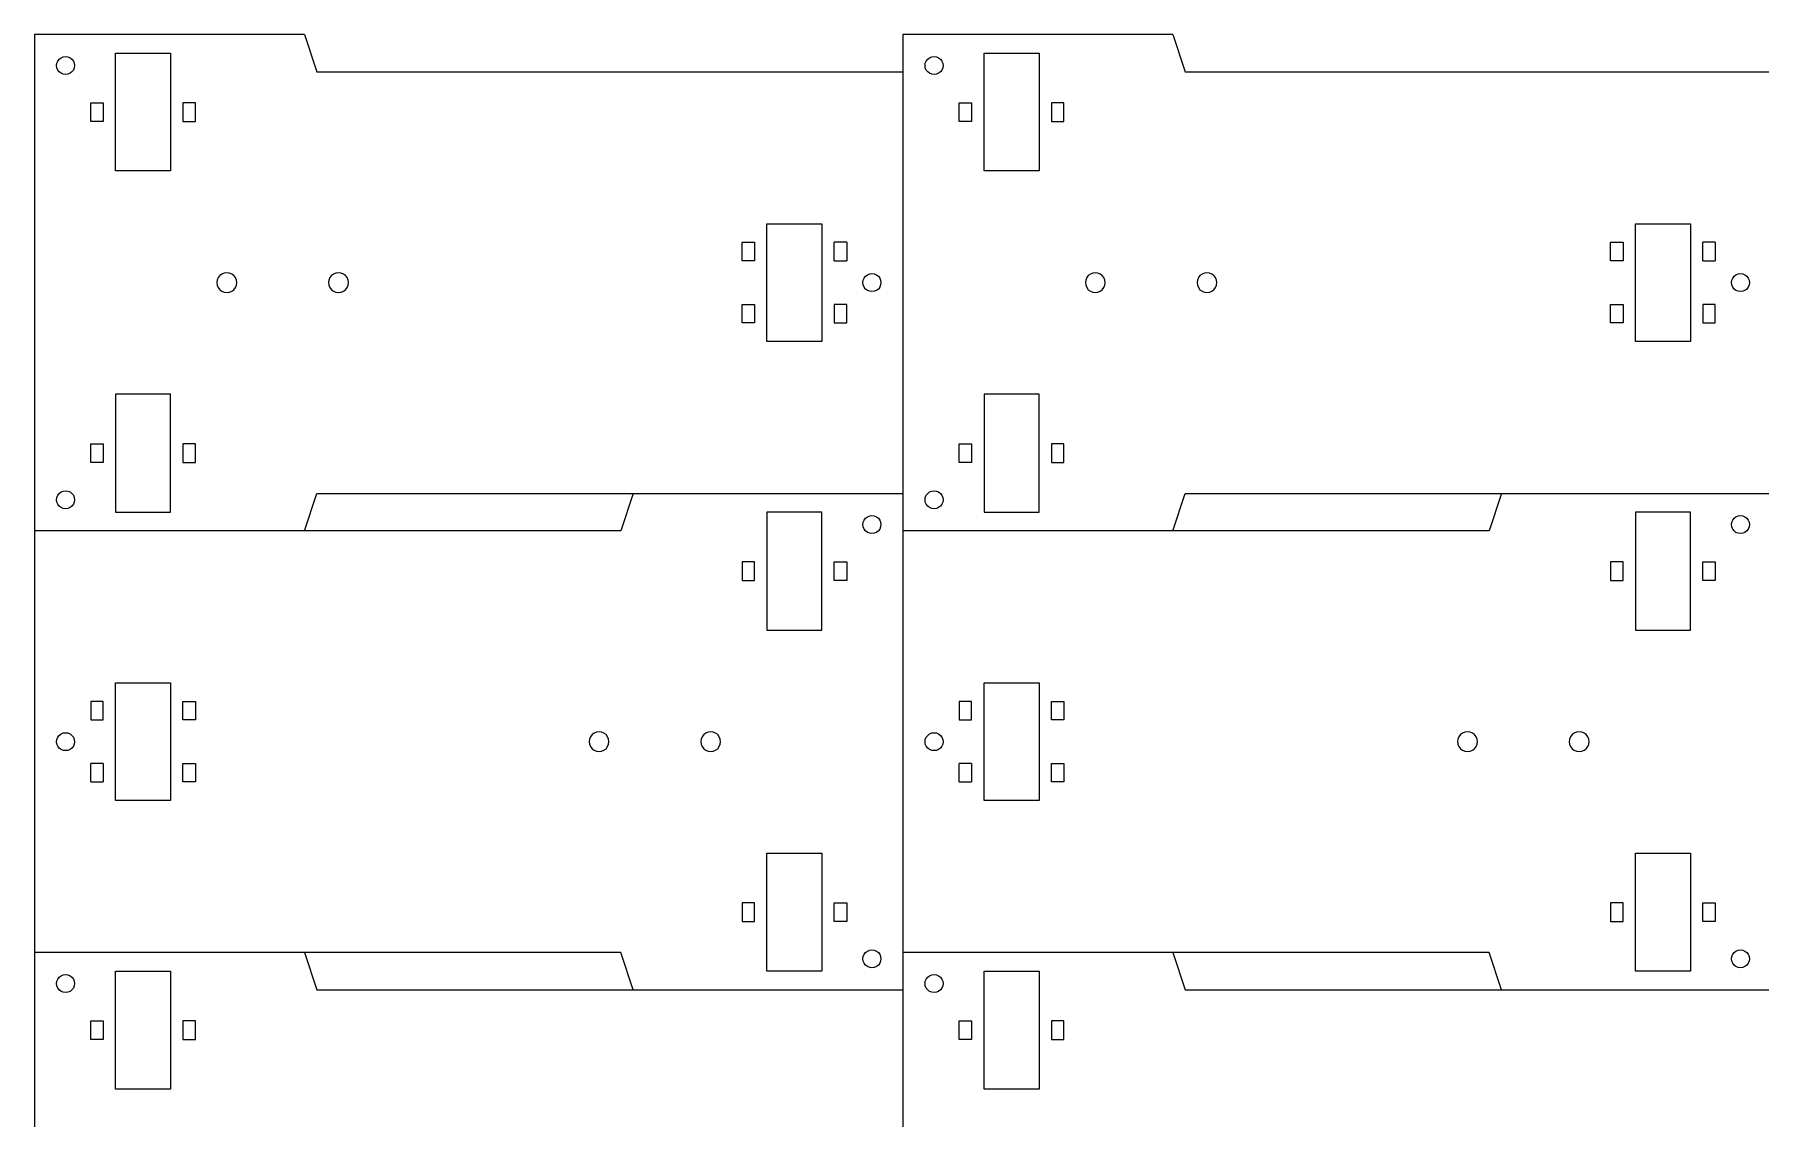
# Model space of a CAD drawing. Header units: metres. Extents: x 621 to 1181, y -2171 to -1795.
# Drawn here: x 621.4 to 899.6, y -1969.3 to -1794.5 of the extents above; entities that cross this region are included whole.
import ezdxf

# ---------------------------------------------------------------- set-up
doc = ezdxf.new("R2010")
doc.units = ezdxf.units.M

msp = doc.modelspace()

# ---------------------------------------------------------------- linework, layer by layer
at = {"layer": 'GROUP0'}
for p, q in [((621.41, -1794.53, 0), (621.41, -1874.53, 0)), ((664.91, -1794.53, 0), (621.41, -1794.53, 0)), ((664.91, -1794.53, 0), (666.91, -1800.53, 0)), ((761.41, -1794.53, 0), (761.41, -1800.53, 0)), ((804.91, -1794.53, 0), (761.41, -1794.53, 0)), ((804.91, -1794.53, 0), (806.91, -1800.53, 0)), ((624.96, -1799.53, 0), (625.01, -1799.16, 0)), ((625.01, -1799.91, 0), (624.96, -1799.53, 0)), ((625.01, -1799.16, 0), (625.16, -1798.81, 0)), ((625.16, -1800.26, 0), (625.01, -1799.91, 0)), ((625.16, -1798.81, 0), (625.39, -1798.51, 0)), ((625.39, -1798.51, 0), (625.69, -1798.28, 0)), ((625.69, -1798.28, 0), (626.04, -1798.13, 0)), ((626.04, -1798.13, 0), (626.41, -1798.08, 0)), ((626.41, -1798.08, 0), (626.79, -1798.13, 0)), ((626.79, -1798.13, 0), (627.14, -1798.28, 0)), ((627.14, -1798.28, 0), (627.44, -1798.51, 0)), ((627.44, -1798.51, 0), (627.67, -1798.81, 0)), ((627.67, -1798.81, 0), (627.81, -1799.16, 0)), ((627.81, -1799.91, 0), (627.67, -1800.26, 0)), ((627.81, -1799.16, 0), (627.86, -1799.53, 0)), ((627.86, -1799.53, 0), (627.81, -1799.91, 0)), ((634.48, -1816.53, 0), (634.48, -1797.53, 0)), ((634.48, -1797.53, 0), (643.34, -1797.53, 0)), ((643.34, -1797.53, 0), (643.34, -1816.53, 0)), ((764.96, -1799.53, 0), (765.01, -1799.16, 0)), ((765.01, -1799.91, 0), (764.96, -1799.53, 0)), ((765.01, -1799.16, 0), (765.16, -1798.81, 0)), ((765.16, -1800.26, 0), (765.01, -1799.91, 0)), ((765.16, -1798.81, 0), (765.39, -1798.51, 0)), ((765.39, -1798.51, 0), (765.69, -1798.28, 0)), ((765.69, -1798.28, 0), (766.04, -1798.13, 0)), ((766.04, -1798.13, 0), (766.41, -1798.08, 0)), ((766.41, -1798.08, 0), (766.79, -1798.13, 0)), ((766.79, -1798.13, 0), (767.14, -1798.28, 0)), ((767.14, -1798.28, 0), (767.44, -1798.51, 0)), ((767.44, -1798.51, 0), (767.67, -1798.81, 0)), ((767.67, -1798.81, 0), (767.81, -1799.16, 0)), ((767.81, -1799.91, 0), (767.67, -1800.26, 0)), ((767.81, -1799.16, 0), (767.86, -1799.53, 0)), ((767.86, -1799.53, 0), (767.81, -1799.91, 0)), ((774.48, -1816.53, 0), (774.48, -1797.53, 0)), ((774.48, -1797.53, 0), (783.34, -1797.53, 0)), ((783.34, -1797.53, 0), (783.34, -1816.53, 0)), ((625.39, -1800.56, 0), (625.16, -1800.26, 0)), ((625.69, -1800.79, 0), (625.39, -1800.56, 0)), ((626.04, -1800.93, 0), (625.69, -1800.79, 0)), ((626.41, -1800.98, 0), (626.04, -1800.93, 0)), ((626.79, -1800.93, 0), (626.41, -1800.98, 0)), ((627.14, -1800.79, 0), (626.79, -1800.93, 0)), ((627.44, -1800.56, 0), (627.14, -1800.79, 0)), ((627.67, -1800.26, 0), (627.44, -1800.56, 0)), ((666.91, -1800.53, 0), (761.41, -1800.53, 0)), ((761.41, -1800.53, 0), (761.41, -1868.53, 0)), ((765.39, -1800.56, 0), (765.16, -1800.26, 0)), ((765.69, -1800.79, 0), (765.39, -1800.56, 0)), ((766.04, -1800.93, 0), (765.69, -1800.79, 0)), ((766.41, -1800.98, 0), (766.04, -1800.93, 0)), ((766.79, -1800.93, 0), (766.41, -1800.98, 0)), ((767.14, -1800.79, 0), (766.79, -1800.93, 0)), ((767.44, -1800.56, 0), (767.14, -1800.79, 0)), ((767.67, -1800.26, 0), (767.44, -1800.56, 0)), ((806.91, -1800.53, 0), (901.41, -1800.53, 0)), ((630.48, -1808.53, 0), (630.48, -1805.53, 0)), ((630.48, -1805.53, 0), (632.48, -1805.53, 0)), ((632.48, -1805.53, 0), (632.48, -1808.53, 0)), ((645.34, -1805.53, 0), (645.34, -1808.53, 0)), ((647.34, -1805.53, 0), (645.34, -1805.53, 0)), ((647.34, -1808.53, 0), (647.34, -1805.53, 0)), ((770.48, -1808.53, 0), (770.48, -1805.53, 0)), ((770.48, -1805.53, 0), (772.48, -1805.53, 0)), ((772.48, -1805.53, 0), (772.48, -1808.53, 0)), ((785.34, -1805.53, 0), (785.34, -1808.53, 0)), ((787.34, -1805.53, 0), (785.34, -1805.53, 0)), ((787.34, -1808.53, 0), (787.34, -1805.53, 0)), ((632.48, -1808.53, 0), (630.48, -1808.53, 0)), ((645.34, -1808.53, 0), (647.34, -1808.53, 0)), ((772.48, -1808.53, 0), (770.48, -1808.53, 0)), ((785.34, -1808.53, 0), (787.34, -1808.53, 0)), ((643.34, -1816.53, 0), (634.48, -1816.53, 0)), ((783.34, -1816.53, 0), (774.48, -1816.53, 0)), ((739.48, -1844.03, 0), (739.48, -1825.03, 0)), ((739.48, -1825.03, 0), (748.34, -1825.03, 0)), ((748.34, -1825.03, 0), (748.34, -1844.03, 0)), ((879.48, -1844.03, 0), (879.48, -1825.03, 0)), ((879.48, -1825.03, 0), (888.34, -1825.03, 0)), ((888.34, -1825.03, 0), (888.34, -1844.03, 0)), ((735.48, -1828.03, 0), (737.48, -1828.03, 0)), ((735.48, -1831.03, 0), (735.48, -1828.03, 0)), ((737.48, -1828.03, 0), (737.48, -1831.03, 0)), ((752.34, -1828.03, 0), (750.34, -1828.03, 0)), ((750.34, -1831.03, 0), (750.34, -1828.03, 0)), ((752.34, -1828.03, 0), (752.34, -1831.03, 0)), ((875.48, -1828.03, 0), (877.48, -1828.03, 0)), ((875.48, -1831.03, 0), (875.48, -1828.03, 0)), ((877.48, -1828.03, 0), (877.48, -1831.03, 0)), ((892.34, -1828.03, 0), (890.34, -1828.03, 0)), ((890.34, -1831.03, 0), (890.34, -1828.03, 0)), ((892.34, -1828.03, 0), (892.34, -1831.03, 0)), ((651.28, -1833.4, 0), (651.03, -1833.73, 0)), ((651.61, -1833.15, 0), (651.28, -1833.4, 0)), ((652, -1832.99, 0), (651.61, -1833.15, 0)), ((652.41, -1832.93, 0), (652, -1832.99, 0)), ((652.83, -1832.99, 0), (652.41, -1832.93, 0)), ((653.21, -1833.15, 0), (652.83, -1832.99, 0)), ((653.54, -1833.4, 0), (653.21, -1833.15, 0)), ((653.8, -1833.73, 0), (653.54, -1833.4, 0)), ((669.28, -1833.4, 0), (669.03, -1833.73, 0)), ((669.61, -1833.15, 0), (669.28, -1833.4, 0)), ((670, -1832.99, 0), (669.61, -1833.15, 0)), ((670.41, -1832.93, 0), (670, -1832.99, 0)), ((670.83, -1832.99, 0), (670.41, -1832.93, 0)), ((671.21, -1833.15, 0), (670.83, -1832.99, 0)), ((671.54, -1833.4, 0), (671.21, -1833.15, 0)), ((671.8, -1833.73, 0), (671.54, -1833.4, 0)), ((737.48, -1831.03, 0), (735.48, -1831.03, 0)), ((750.34, -1831.03, 0), (752.34, -1831.03, 0)), ((755.39, -1833.51, 0), (755.69, -1833.28, 0)), ((755.69, -1833.28, 0), (756.04, -1833.13, 0)), ((756.04, -1833.13, 0), (756.41, -1833.08, 0)), ((756.41, -1833.08, 0), (756.79, -1833.13, 0)), ((756.79, -1833.13, 0), (757.14, -1833.28, 0)), ((757.14, -1833.28, 0), (757.44, -1833.51, 0)), ((791.28, -1833.4, 0), (791.03, -1833.73, 0)), ((791.61, -1833.15, 0), (791.28, -1833.4, 0)), ((792, -1832.99, 0), (791.61, -1833.15, 0)), ((792.41, -1832.93, 0), (792, -1832.99, 0)), ((792.83, -1832.99, 0), (792.41, -1832.93, 0)), ((793.21, -1833.15, 0), (792.83, -1832.99, 0)), ((793.54, -1833.4, 0), (793.21, -1833.15, 0)), ((793.8, -1833.73, 0), (793.54, -1833.4, 0)), ((809.28, -1833.4, 0), (809.03, -1833.73, 0)), ((809.61, -1833.15, 0), (809.28, -1833.4, 0)), ((810, -1832.99, 0), (809.61, -1833.15, 0)), ((810.41, -1832.93, 0), (810, -1832.99, 0)), ((810.83, -1832.99, 0), (810.41, -1832.93, 0)), ((811.21, -1833.15, 0), (810.83, -1832.99, 0)), ((811.54, -1833.4, 0), (811.21, -1833.15, 0)), ((811.8, -1833.73, 0), (811.54, -1833.4, 0)), ((877.48, -1831.03, 0), (875.48, -1831.03, 0)), ((890.34, -1831.03, 0), (892.34, -1831.03, 0)), ((895.39, -1833.51, 0), (895.69, -1833.28, 0)), ((895.69, -1833.28, 0), (896.04, -1833.13, 0)), ((896.04, -1833.13, 0), (896.41, -1833.08, 0)), ((896.41, -1833.08, 0), (896.79, -1833.13, 0)), ((896.79, -1833.13, 0), (897.14, -1833.28, 0)), ((897.14, -1833.28, 0), (897.44, -1833.51, 0)), ((650.87, -1834.12, 0), (650.81, -1834.53, 0)), ((650.81, -1834.53, 0), (650.87, -1834.95, 0)), ((651.03, -1833.73, 0), (650.87, -1834.12, 0)), ((650.87, -1834.95, 0), (651.03, -1835.33, 0)), ((651.03, -1835.33, 0), (651.28, -1835.67, 0)), ((651.28, -1835.67, 0), (651.61, -1835.92, 0)), ((651.61, -1835.92, 0), (652, -1836.08, 0)), ((652, -1836.08, 0), (652.41, -1836.13, 0)), ((652.41, -1836.13, 0), (652.83, -1836.08, 0)), ((652.83, -1836.08, 0), (653.21, -1835.92, 0)), ((653.21, -1835.92, 0), (653.54, -1835.67, 0)), ((653.54, -1835.67, 0), (653.8, -1835.33, 0)), ((653.96, -1834.12, 0), (653.8, -1833.73, 0)), ((653.8, -1835.33, 0), (653.96, -1834.95, 0)), ((654.01, -1834.53, 0), (653.96, -1834.12, 0)), ((653.96, -1834.95, 0), (654.01, -1834.53, 0)), ((668.87, -1834.12, 0), (668.81, -1834.53, 0)), ((668.81, -1834.53, 0), (668.87, -1834.95, 0)), ((669.03, -1833.73, 0), (668.87, -1834.12, 0)), ((668.87, -1834.95, 0), (669.03, -1835.33, 0)), ((669.03, -1835.33, 0), (669.28, -1835.67, 0)), ((669.28, -1835.67, 0), (669.61, -1835.92, 0)), ((669.61, -1835.92, 0), (670, -1836.08, 0)), ((670, -1836.08, 0), (670.41, -1836.13, 0)), ((670.41, -1836.13, 0), (670.83, -1836.08, 0)), ((670.83, -1836.08, 0), (671.21, -1835.92, 0)), ((671.21, -1835.92, 0), (671.54, -1835.67, 0)), ((671.54, -1835.67, 0), (671.8, -1835.33, 0)), ((671.96, -1834.12, 0), (671.8, -1833.73, 0)), ((671.8, -1835.33, 0), (671.96, -1834.95, 0)), ((672.01, -1834.53, 0), (671.96, -1834.12, 0)), ((671.96, -1834.95, 0), (672.01, -1834.53, 0)), ((754.96, -1834.53, 0), (755.01, -1834.16, 0)), ((755.01, -1834.91, 0), (754.96, -1834.53, 0)), ((755.01, -1834.16, 0), (755.16, -1833.81, 0)), ((755.16, -1835.26, 0), (755.01, -1834.91, 0)), ((755.16, -1833.81, 0), (755.39, -1833.51, 0)), ((755.39, -1835.56, 0), (755.16, -1835.26, 0)), ((755.69, -1835.79, 0), (755.39, -1835.56, 0)), ((756.04, -1835.93, 0), (755.69, -1835.79, 0)), ((756.41, -1835.98, 0), (756.04, -1835.93, 0)), ((756.79, -1835.93, 0), (756.41, -1835.98, 0)), ((757.14, -1835.79, 0), (756.79, -1835.93, 0)), ((757.44, -1835.56, 0), (757.14, -1835.79, 0)), ((757.44, -1833.51, 0), (757.67, -1833.81, 0)), ((757.67, -1835.26, 0), (757.44, -1835.56, 0)), ((757.67, -1833.81, 0), (757.81, -1834.16, 0)), ((757.81, -1834.91, 0), (757.67, -1835.26, 0)), ((757.81, -1834.16, 0), (757.86, -1834.53, 0)), ((757.86, -1834.53, 0), (757.81, -1834.91, 0)), ((790.87, -1834.12, 0), (790.81, -1834.53, 0)), ((790.81, -1834.53, 0), (790.87, -1834.95, 0)), ((791.03, -1833.73, 0), (790.87, -1834.12, 0)), ((790.87, -1834.95, 0), (791.03, -1835.33, 0)), ((791.03, -1835.33, 0), (791.28, -1835.67, 0)), ((791.28, -1835.67, 0), (791.61, -1835.92, 0)), ((791.61, -1835.92, 0), (792, -1836.08, 0)), ((792, -1836.08, 0), (792.41, -1836.13, 0)), ((792.41, -1836.13, 0), (792.83, -1836.08, 0)), ((792.83, -1836.08, 0), (793.21, -1835.92, 0)), ((793.21, -1835.92, 0), (793.54, -1835.67, 0)), ((793.54, -1835.67, 0), (793.8, -1835.33, 0)), ((793.96, -1834.12, 0), (793.8, -1833.73, 0)), ((793.8, -1835.33, 0), (793.96, -1834.95, 0)), ((794.01, -1834.53, 0), (793.96, -1834.12, 0)), ((793.96, -1834.95, 0), (794.01, -1834.53, 0)), ((808.87, -1834.12, 0), (808.81, -1834.53, 0)), ((808.81, -1834.53, 0), (808.87, -1834.95, 0)), ((809.03, -1833.73, 0), (808.87, -1834.12, 0)), ((808.87, -1834.95, 0), (809.03, -1835.33, 0)), ((809.03, -1835.33, 0), (809.28, -1835.67, 0)), ((809.28, -1835.67, 0), (809.61, -1835.92, 0)), ((809.61, -1835.92, 0), (810, -1836.08, 0)), ((810, -1836.08, 0), (810.41, -1836.13, 0)), ((810.41, -1836.13, 0), (810.83, -1836.08, 0)), ((810.83, -1836.08, 0), (811.21, -1835.92, 0)), ((811.21, -1835.92, 0), (811.54, -1835.67, 0)), ((811.54, -1835.67, 0), (811.8, -1835.33, 0)), ((811.96, -1834.12, 0), (811.8, -1833.73, 0)), ((811.8, -1835.33, 0), (811.96, -1834.95, 0)), ((812.01, -1834.53, 0), (811.96, -1834.12, 0)), ((811.96, -1834.95, 0), (812.01, -1834.53, 0)), ((894.96, -1834.53, 0), (895.01, -1834.16, 0)), ((895.01, -1834.91, 0), (894.96, -1834.53, 0)), ((895.01, -1834.16, 0), (895.16, -1833.81, 0)), ((895.16, -1835.26, 0), (895.01, -1834.91, 0)), ((895.16, -1833.81, 0), (895.39, -1833.51, 0)), ((895.39, -1835.56, 0), (895.16, -1835.26, 0)), ((895.69, -1835.79, 0), (895.39, -1835.56, 0)), ((896.04, -1835.93, 0), (895.69, -1835.79, 0)), ((896.41, -1835.98, 0), (896.04, -1835.93, 0)), ((896.79, -1835.93, 0), (896.41, -1835.98, 0)), ((897.14, -1835.79, 0), (896.79, -1835.93, 0)), ((897.44, -1835.56, 0), (897.14, -1835.79, 0)), ((897.44, -1833.51, 0), (897.67, -1833.81, 0)), ((897.67, -1835.26, 0), (897.44, -1835.56, 0)), ((897.67, -1833.81, 0), (897.81, -1834.16, 0)), ((897.81, -1834.91, 0), (897.67, -1835.26, 0)), ((897.81, -1834.16, 0), (897.86, -1834.53, 0)), ((897.86, -1834.53, 0), (897.81, -1834.91, 0)), ((735.48, -1838.03, 0), (737.48, -1838.03, 0)), ((735.48, -1841.03, 0), (735.48, -1838.03, 0)), ((737.48, -1838.03, 0), (737.48, -1841.03, 0)), ((752.34, -1838.03, 0), (750.34, -1838.03, 0)), ((750.34, -1838.03, 0), (750.34, -1841.03, 0)), ((752.34, -1841.03, 0), (752.34, -1838.03, 0)), ((875.48, -1838.03, 0), (877.48, -1838.03, 0)), ((875.48, -1841.03, 0), (875.48, -1838.03, 0)), ((877.48, -1838.03, 0), (877.48, -1841.03, 0)), ((892.34, -1838.03, 0), (890.34, -1838.03, 0)), ((890.34, -1838.03, 0), (890.34, -1841.03, 0)), ((892.34, -1841.03, 0), (892.34, -1838.03, 0)), ((737.48, -1841.03, 0), (735.48, -1841.03, 0)), ((750.34, -1841.03, 0), (752.34, -1841.03, 0)), ((877.48, -1841.03, 0), (875.48, -1841.03, 0)), ((890.34, -1841.03, 0), (892.34, -1841.03, 0)), ((748.34, -1844.03, 0), (739.48, -1844.03, 0)), ((888.34, -1844.03, 0), (879.48, -1844.03, 0)), ((643.34, -1852.53, 0), (634.48, -1852.53, 0)), ((634.48, -1852.53, 0), (634.48, -1871.53, 0)), ((643.34, -1871.53, 0), (643.34, -1852.53, 0)), ((783.34, -1852.53, 0), (774.48, -1852.53, 0)), ((774.48, -1852.53, 0), (774.48, -1871.53, 0)), ((783.34, -1871.53, 0), (783.34, -1852.53, 0)), ((630.48, -1863.53, 0), (630.48, -1860.53, 0)), ((630.48, -1860.53, 0), (632.48, -1860.53, 0)), ((632.48, -1860.53, 0), (632.48, -1863.53, 0)), ((645.34, -1860.53, 0), (645.34, -1863.53, 0)), ((647.34, -1860.53, 0), (645.34, -1860.53, 0)), ((647.34, -1863.53, 0), (647.34, -1860.53, 0)), ((770.48, -1863.53, 0), (770.48, -1860.53, 0)), ((770.48, -1860.53, 0), (772.48, -1860.53, 0)), ((772.48, -1860.53, 0), (772.48, -1863.53, 0)), ((785.34, -1860.53, 0), (785.34, -1863.53, 0)), ((787.34, -1860.53, 0), (785.34, -1860.53, 0)), ((787.34, -1863.53, 0), (787.34, -1860.53, 0)), ((632.48, -1863.53, 0), (630.48, -1863.53, 0)), ((645.34, -1863.53, 0), (647.34, -1863.53, 0)), ((772.48, -1863.53, 0), (770.48, -1863.53, 0)), ((785.34, -1863.53, 0), (787.34, -1863.53, 0)), ((624.96, -1869.53, 0), (625.01, -1869.16, 0)), ((625.01, -1869.91, 0), (624.96, -1869.53, 0)), ((625.01, -1869.16, 0), (625.16, -1868.81, 0)), ((625.16, -1868.81, 0), (625.39, -1868.51, 0)), ((625.39, -1868.51, 0), (625.69, -1868.28, 0)), ((625.69, -1868.28, 0), (626.04, -1868.13, 0)), ((626.04, -1868.13, 0), (626.41, -1868.08, 0)), ((626.41, -1868.08, 0), (626.79, -1868.13, 0)), ((626.79, -1868.13, 0), (627.14, -1868.28, 0)), ((627.14, -1868.28, 0), (627.44, -1868.51, 0)), ((627.44, -1868.51, 0), (627.67, -1868.81, 0)), ((627.67, -1868.81, 0), (627.81, -1869.16, 0)), ((627.81, -1869.16, 0), (627.86, -1869.53, 0)), ((627.86, -1869.53, 0), (627.81, -1869.91, 0)), ((664.91, -1874.53, 0), (666.91, -1868.53, 0)), ((666.91, -1868.53, 0), (717.91, -1868.53, 0)), ((717.91, -1868.53, 0), (715.91, -1874.53, 0)), ((717.91, -1868.53, 0), (761.41, -1868.53, 0)), ((761.41, -1868.53, 0), (761.41, -1874.53, 0)), ((764.96, -1869.53, 0), (765.01, -1869.16, 0)), ((765.01, -1869.91, 0), (764.96, -1869.53, 0)), ((765.01, -1869.16, 0), (765.16, -1868.81, 0)), ((765.16, -1868.81, 0), (765.39, -1868.51, 0)), ((765.39, -1868.51, 0), (765.69, -1868.28, 0)), ((765.69, -1868.28, 0), (766.04, -1868.13, 0)), ((766.04, -1868.13, 0), (766.41, -1868.08, 0)), ((766.41, -1868.08, 0), (766.79, -1868.13, 0)), ((766.79, -1868.13, 0), (767.14, -1868.28, 0)), ((767.14, -1868.28, 0), (767.44, -1868.51, 0)), ((767.44, -1868.51, 0), (767.67, -1868.81, 0)), ((767.67, -1868.81, 0), (767.81, -1869.16, 0)), ((767.81, -1869.16, 0), (767.86, -1869.53, 0)), ((767.86, -1869.53, 0), (767.81, -1869.91, 0)), ((804.91, -1874.53, 0), (806.91, -1868.53, 0)), ((806.91, -1868.53, 0), (857.91, -1868.53, 0)), ((857.91, -1868.53, 0), (855.91, -1874.53, 0)), ((857.91, -1868.53, 0), (901.41, -1868.53, 0)), ((625.16, -1870.26, 0), (625.01, -1869.91, 0)), ((625.39, -1870.56, 0), (625.16, -1870.26, 0)), ((625.69, -1870.79, 0), (625.39, -1870.56, 0)), ((626.04, -1870.93, 0), (625.69, -1870.79, 0)), ((626.41, -1870.98, 0), (626.04, -1870.93, 0)), ((626.79, -1870.93, 0), (626.41, -1870.98, 0)), ((627.14, -1870.79, 0), (626.79, -1870.93, 0)), ((627.44, -1870.56, 0), (627.14, -1870.79, 0)), ((627.67, -1870.26, 0), (627.44, -1870.56, 0)), ((627.81, -1869.91, 0), (627.67, -1870.26, 0)), ((634.48, -1871.53, 0), (643.34, -1871.53, 0)), ((748.34, -1871.53, 0), (739.48, -1871.53, 0)), ((739.48, -1871.53, 0), (739.48, -1890.53, 0)), ((748.34, -1890.53, 0), (748.34, -1871.53, 0)), ((755.39, -1872.51, 0), (755.69, -1872.28, 0)), ((755.69, -1872.28, 0), (756.04, -1872.13, 0)), ((756.04, -1872.13, 0), (756.41, -1872.08, 0)), ((756.41, -1872.08, 0), (756.79, -1872.13, 0)), ((756.79, -1872.13, 0), (757.14, -1872.28, 0)), ((757.14, -1872.28, 0), (757.44, -1872.51, 0)), ((765.16, -1870.26, 0), (765.01, -1869.91, 0)), ((765.39, -1870.56, 0), (765.16, -1870.26, 0)), ((765.69, -1870.79, 0), (765.39, -1870.56, 0)), ((766.04, -1870.93, 0), (765.69, -1870.79, 0)), ((766.41, -1870.98, 0), (766.04, -1870.93, 0)), ((766.79, -1870.93, 0), (766.41, -1870.98, 0)), ((767.14, -1870.79, 0), (766.79, -1870.93, 0)), ((767.44, -1870.56, 0), (767.14, -1870.79, 0)), ((767.67, -1870.26, 0), (767.44, -1870.56, 0)), ((767.81, -1869.91, 0), (767.67, -1870.26, 0)), ((774.48, -1871.53, 0), (783.34, -1871.53, 0)), ((888.34, -1871.53, 0), (879.48, -1871.53, 0)), ((879.48, -1871.53, 0), (879.48, -1890.53, 0)), ((888.34, -1890.53, 0), (888.34, -1871.53, 0)), ((895.39, -1872.51, 0), (895.69, -1872.28, 0)), ((895.69, -1872.28, 0), (896.04, -1872.13, 0)), ((896.04, -1872.13, 0), (896.41, -1872.08, 0)), ((896.41, -1872.08, 0), (896.79, -1872.13, 0)), ((896.79, -1872.13, 0), (897.14, -1872.28, 0)), ((897.14, -1872.28, 0), (897.44, -1872.51, 0)), ((664.91, -1874.53, 0), (621.41, -1874.53, 0)), ((621.41, -1874.53, 0), (621.41, -1942.53, 0)), ((715.91, -1874.53, 0), (664.91, -1874.53, 0)), ((754.96, -1873.53, 0), (755.01, -1873.16, 0)), ((755.01, -1873.91, 0), (754.96, -1873.53, 0)), ((755.01, -1873.16, 0), (755.16, -1872.81, 0)), ((755.16, -1874.26, 0), (755.01, -1873.91, 0)), ((755.16, -1872.81, 0), (755.39, -1872.51, 0)), ((755.39, -1874.56, 0), (755.16, -1874.26, 0)), ((755.69, -1874.79, 0), (755.39, -1874.56, 0)), ((756.04, -1874.93, 0), (755.69, -1874.79, 0)), ((756.41, -1874.98, 0), (756.04, -1874.93, 0)), ((756.79, -1874.93, 0), (756.41, -1874.98, 0)), ((757.14, -1874.79, 0), (756.79, -1874.93, 0)), ((757.44, -1874.56, 0), (757.14, -1874.79, 0)), ((757.44, -1872.51, 0), (757.67, -1872.81, 0)), ((757.67, -1874.26, 0), (757.44, -1874.56, 0)), ((757.67, -1872.81, 0), (757.81, -1873.16, 0)), ((757.81, -1873.91, 0), (757.67, -1874.26, 0)), ((757.81, -1873.16, 0), (757.86, -1873.53, 0)), ((757.86, -1873.53, 0), (757.81, -1873.91, 0)), ((804.91, -1874.53, 0), (761.41, -1874.53, 0)), ((761.41, -1874.53, 0), (761.41, -1942.53, 0)), ((855.91, -1874.53, 0), (804.91, -1874.53, 0)), ((894.96, -1873.53, 0), (895.01, -1873.16, 0)), ((895.01, -1873.91, 0), (894.96, -1873.53, 0)), ((895.01, -1873.16, 0), (895.16, -1872.81, 0)), ((895.16, -1874.26, 0), (895.01, -1873.91, 0)), ((895.16, -1872.81, 0), (895.39, -1872.51, 0)), ((895.39, -1874.56, 0), (895.16, -1874.26, 0)), ((895.69, -1874.79, 0), (895.39, -1874.56, 0)), ((896.04, -1874.93, 0), (895.69, -1874.79, 0)), ((896.41, -1874.98, 0), (896.04, -1874.93, 0)), ((896.79, -1874.93, 0), (896.41, -1874.98, 0)), ((897.14, -1874.79, 0), (896.79, -1874.93, 0)), ((897.44, -1874.56, 0), (897.14, -1874.79, 0)), ((897.44, -1872.51, 0), (897.67, -1872.81, 0)), ((897.67, -1874.26, 0), (897.44, -1874.56, 0)), ((897.67, -1872.81, 0), (897.81, -1873.16, 0)), ((897.81, -1873.91, 0), (897.67, -1874.26, 0)), ((897.81, -1873.16, 0), (897.86, -1873.53, 0)), ((897.86, -1873.53, 0), (897.81, -1873.91, 0)), ((737.48, -1879.53, 0), (735.48, -1879.53, 0)), ((735.48, -1879.53, 0), (735.48, -1882.53, 0)), ((737.48, -1882.53, 0), (737.48, -1879.53, 0)), ((750.34, -1879.53, 0), (752.34, -1879.53, 0)), ((750.34, -1882.53, 0), (750.34, -1879.53, 0)), ((752.34, -1879.53, 0), (752.34, -1882.53, 0)), ((875.48, -1879.53, 0), (875.48, -1882.53, 0)), ((877.48, -1879.53, 0), (875.48, -1879.53, 0)), ((877.48, -1882.53, 0), (877.48, -1879.53, 0)), ((890.34, -1879.53, 0), (892.34, -1879.53, 0)), ((890.34, -1882.53, 0), (890.34, -1879.53, 0)), ((892.34, -1879.53, 0), (892.34, -1882.53, 0)), ((735.48, -1882.53, 0), (737.48, -1882.53, 0)), ((752.34, -1882.53, 0), (750.34, -1882.53, 0)), ((875.48, -1882.53, 0), (877.48, -1882.53, 0)), ((892.34, -1882.53, 0), (890.34, -1882.53, 0)), ((739.48, -1890.53, 0), (748.34, -1890.53, 0)), ((879.48, -1890.53, 0), (888.34, -1890.53, 0)), ((634.48, -1918.03, 0), (634.48, -1899.03, 0)), ((634.48, -1899.03, 0), (643.34, -1899.03, 0)), ((643.34, -1899.03, 0), (643.34, -1918.03, 0)), ((774.48, -1899.03, 0), (783.34, -1899.03, 0)), ((774.48, -1918.03, 0), (774.48, -1899.03, 0)), ((783.34, -1899.03, 0), (783.34, -1918.03, 0)), ((630.48, -1902.03, 0), (630.48, -1905.03, 0)), ((632.48, -1902.03, 0), (630.48, -1902.03, 0)), ((632.48, -1905.03, 0), (632.48, -1902.03, 0)), ((645.34, -1905.03, 0), (645.34, -1902.03, 0)), ((645.34, -1902.03, 0), (647.34, -1902.03, 0)), ((647.34, -1902.03, 0), (647.34, -1905.03, 0)), ((770.48, -1902.03, 0), (770.48, -1905.03, 0)), ((772.48, -1902.03, 0), (770.48, -1902.03, 0)), ((772.48, -1905.03, 0), (772.48, -1902.03, 0)), ((785.34, -1905.03, 0), (785.34, -1902.03, 0)), ((785.34, -1902.03, 0), (787.34, -1902.03, 0)), ((787.34, -1902.03, 0), (787.34, -1905.03, 0)), ((630.48, -1905.03, 0), (632.48, -1905.03, 0)), ((647.34, -1905.03, 0), (645.34, -1905.03, 0)), ((770.48, -1905.03, 0), (772.48, -1905.03, 0)), ((787.34, -1905.03, 0), (785.34, -1905.03, 0)), ((624.96, -1908.53, 0), (625.01, -1908.16, 0)), ((625.01, -1908.91, 0), (624.96, -1908.53, 0)), ((625.01, -1908.16, 0), (625.16, -1907.81, 0)), ((625.16, -1907.81, 0), (625.39, -1907.51, 0)), ((625.39, -1907.51, 0), (625.69, -1907.28, 0)), ((625.69, -1907.28, 0), (626.04, -1907.13, 0)), ((626.04, -1907.13, 0), (626.41, -1907.08, 0)), ((626.41, -1907.08, 0), (626.79, -1907.13, 0)), ((626.79, -1907.13, 0), (627.14, -1907.28, 0)), ((627.14, -1907.28, 0), (627.44, -1907.51, 0)), ((627.44, -1907.51, 0), (627.67, -1907.81, 0)), ((627.67, -1907.81, 0), (627.81, -1908.16, 0)), ((627.81, -1908.16, 0), (627.86, -1908.53, 0)), ((627.86, -1908.53, 0), (627.81, -1908.91, 0)), ((710.87, -1908.12, 0), (710.81, -1908.53, 0)), ((710.81, -1908.53, 0), (710.87, -1908.95, 0)), ((711.03, -1907.73, 0), (710.87, -1908.12, 0)), ((711.28, -1907.4, 0), (711.03, -1907.73, 0)), ((711.61, -1907.15, 0), (711.28, -1907.4, 0)), ((712, -1906.99, 0), (711.61, -1907.15, 0)), ((712.41, -1906.93, 0), (712, -1906.99, 0)), ((712.83, -1906.99, 0), (712.41, -1906.93, 0)), ((713.21, -1907.15, 0), (712.83, -1906.99, 0)), ((713.54, -1907.4, 0), (713.21, -1907.15, 0)), ((713.8, -1907.73, 0), (713.54, -1907.4, 0)), ((713.96, -1908.12, 0), (713.8, -1907.73, 0)), ((714.01, -1908.53, 0), (713.96, -1908.12, 0)), ((713.96, -1908.95, 0), (714.01, -1908.53, 0)), ((728.87, -1908.12, 0), (728.81, -1908.53, 0)), ((728.81, -1908.53, 0), (728.87, -1908.95, 0)), ((729.03, -1907.73, 0), (728.87, -1908.12, 0)), ((729.28, -1907.4, 0), (729.03, -1907.73, 0)), ((729.61, -1907.15, 0), (729.28, -1907.4, 0)), ((730, -1906.99, 0), (729.61, -1907.15, 0)), ((730.41, -1906.93, 0), (730, -1906.99, 0)), ((730.83, -1906.99, 0), (730.41, -1906.93, 0)), ((731.21, -1907.15, 0), (730.83, -1906.99, 0)), ((731.54, -1907.4, 0), (731.21, -1907.15, 0)), ((731.8, -1907.73, 0), (731.54, -1907.4, 0)), ((731.96, -1908.12, 0), (731.8, -1907.73, 0)), ((732.01, -1908.53, 0), (731.96, -1908.12, 0)), ((731.96, -1908.95, 0), (732.01, -1908.53, 0)), ((764.96, -1908.53, 0), (765.01, -1908.16, 0)), ((765.01, -1908.91, 0), (764.96, -1908.53, 0)), ((765.01, -1908.16, 0), (765.16, -1907.81, 0)), ((765.16, -1907.81, 0), (765.39, -1907.51, 0)), ((765.39, -1907.51, 0), (765.69, -1907.28, 0)), ((765.69, -1907.28, 0), (766.04, -1907.13, 0)), ((766.04, -1907.13, 0), (766.41, -1907.08, 0)), ((766.41, -1907.08, 0), (766.79, -1907.13, 0)), ((766.79, -1907.13, 0), (767.14, -1907.28, 0)), ((767.14, -1907.28, 0), (767.44, -1907.51, 0)), ((767.44, -1907.51, 0), (767.67, -1907.81, 0)), ((767.67, -1907.81, 0), (767.81, -1908.16, 0)), ((767.81, -1908.16, 0), (767.86, -1908.53, 0)), ((767.86, -1908.53, 0), (767.81, -1908.91, 0)), ((850.87, -1908.12, 0), (850.81, -1908.53, 0)), ((850.81, -1908.53, 0), (850.87, -1908.95, 0)), ((851.03, -1907.73, 0), (850.87, -1908.12, 0)), ((851.28, -1907.4, 0), (851.03, -1907.73, 0)), ((851.61, -1907.15, 0), (851.28, -1907.4, 0)), ((852, -1906.99, 0), (851.61, -1907.15, 0)), ((852.41, -1906.93, 0), (852, -1906.99, 0)), ((852.83, -1906.99, 0), (852.41, -1906.93, 0)), ((853.21, -1907.15, 0), (852.83, -1906.99, 0)), ((853.54, -1907.4, 0), (853.21, -1907.15, 0)), ((853.8, -1907.73, 0), (853.54, -1907.4, 0)), ((853.96, -1908.12, 0), (853.8, -1907.73, 0)), ((854.01, -1908.53, 0), (853.96, -1908.12, 0)), ((853.96, -1908.95, 0), (854.01, -1908.53, 0)), ((868.87, -1908.12, 0), (868.81, -1908.53, 0)), ((868.81, -1908.53, 0), (868.87, -1908.95, 0)), ((869.03, -1907.73, 0), (868.87, -1908.12, 0)), ((869.28, -1907.4, 0), (869.03, -1907.73, 0)), ((869.61, -1907.15, 0), (869.28, -1907.4, 0)), ((870, -1906.99, 0), (869.61, -1907.15, 0)), ((870.41, -1906.93, 0), (870, -1906.99, 0)), ((870.83, -1906.99, 0), (870.41, -1906.93, 0)), ((871.21, -1907.15, 0), (870.83, -1906.99, 0)), ((871.54, -1907.4, 0), (871.21, -1907.15, 0)), ((871.8, -1907.73, 0), (871.54, -1907.4, 0)), ((871.96, -1908.12, 0), (871.8, -1907.73, 0)), ((872.01, -1908.53, 0), (871.96, -1908.12, 0)), ((871.96, -1908.95, 0), (872.01, -1908.53, 0)), ((625.16, -1909.26, 0), (625.01, -1908.91, 0)), ((625.39, -1909.56, 0), (625.16, -1909.26, 0)), ((625.69, -1909.79, 0), (625.39, -1909.56, 0)), ((626.04, -1909.93, 0), (625.69, -1909.79, 0)), ((626.41, -1909.98, 0), (626.04, -1909.93, 0)), ((626.79, -1909.93, 0), (626.41, -1909.98, 0)), ((627.14, -1909.79, 0), (626.79, -1909.93, 0)), ((627.44, -1909.56, 0), (627.14, -1909.79, 0)), ((627.67, -1909.26, 0), (627.44, -1909.56, 0)), ((627.81, -1908.91, 0), (627.67, -1909.26, 0)), ((710.87, -1908.95, 0), (711.03, -1909.33, 0)), ((711.03, -1909.33, 0), (711.28, -1909.67, 0)), ((711.28, -1909.67, 0), (711.61, -1909.92, 0)), ((711.61, -1909.92, 0), (712, -1910.08, 0)), ((712, -1910.08, 0), (712.41, -1910.13, 0)), ((712.41, -1910.13, 0), (712.83, -1910.08, 0)), ((712.83, -1910.08, 0), (713.21, -1909.92, 0)), ((713.21, -1909.92, 0), (713.54, -1909.67, 0)), ((713.54, -1909.67, 0), (713.8, -1909.33, 0)), ((713.8, -1909.33, 0), (713.96, -1908.95, 0)), ((728.87, -1908.95, 0), (729.03, -1909.33, 0)), ((729.03, -1909.33, 0), (729.28, -1909.67, 0)), ((729.28, -1909.67, 0), (729.61, -1909.92, 0)), ((729.61, -1909.92, 0), (730, -1910.08, 0)), ((730, -1910.08, 0), (730.41, -1910.13, 0)), ((730.41, -1910.13, 0), (730.83, -1910.08, 0)), ((730.83, -1910.08, 0), (731.21, -1909.92, 0)), ((731.21, -1909.92, 0), (731.54, -1909.67, 0)), ((731.54, -1909.67, 0), (731.8, -1909.33, 0)), ((731.8, -1909.33, 0), (731.96, -1908.95, 0)), ((765.16, -1909.26, 0), (765.01, -1908.91, 0)), ((765.39, -1909.56, 0), (765.16, -1909.26, 0)), ((765.69, -1909.79, 0), (765.39, -1909.56, 0)), ((766.04, -1909.93, 0), (765.69, -1909.79, 0)), ((766.41, -1909.98, 0), (766.04, -1909.93, 0)), ((766.79, -1909.93, 0), (766.41, -1909.98, 0)), ((767.14, -1909.79, 0), (766.79, -1909.93, 0)), ((767.44, -1909.56, 0), (767.14, -1909.79, 0)), ((767.67, -1909.26, 0), (767.44, -1909.56, 0)), ((767.81, -1908.91, 0), (767.67, -1909.26, 0)), ((850.87, -1908.95, 0), (851.03, -1909.33, 0)), ((851.03, -1909.33, 0), (851.28, -1909.67, 0)), ((851.28, -1909.67, 0), (851.61, -1909.92, 0)), ((851.61, -1909.92, 0), (852, -1910.08, 0)), ((852, -1910.08, 0), (852.41, -1910.13, 0)), ((852.41, -1910.13, 0), (852.83, -1910.08, 0)), ((852.83, -1910.08, 0), (853.21, -1909.92, 0)), ((853.21, -1909.92, 0), (853.54, -1909.67, 0)), ((853.54, -1909.67, 0), (853.8, -1909.33, 0)), ((853.8, -1909.33, 0), (853.96, -1908.95, 0)), ((868.87, -1908.95, 0), (869.03, -1909.33, 0)), ((869.03, -1909.33, 0), (869.28, -1909.67, 0)), ((869.28, -1909.67, 0), (869.61, -1909.92, 0)), ((869.61, -1909.92, 0), (870, -1910.08, 0)), ((870, -1910.08, 0), (870.41, -1910.13, 0)), ((870.41, -1910.13, 0), (870.83, -1910.08, 0)), ((870.83, -1910.08, 0), (871.21, -1909.92, 0)), ((871.21, -1909.92, 0), (871.54, -1909.67, 0)), ((871.54, -1909.67, 0), (871.8, -1909.33, 0)), ((871.8, -1909.33, 0), (871.96, -1908.95, 0)), ((630.48, -1915.03, 0), (630.48, -1912.03, 0)), ((632.48, -1912.03, 0), (630.48, -1912.03, 0)), ((632.48, -1912.03, 0), (632.48, -1915.03, 0)), ((645.34, -1912.03, 0), (647.34, -1912.03, 0)), ((645.34, -1915.03, 0), (645.34, -1912.03, 0)), ((647.34, -1912.03, 0), (647.34, -1915.03, 0)), ((770.48, -1915.03, 0), (770.48, -1912.03, 0)), ((772.48, -1912.03, 0), (770.48, -1912.03, 0)), ((772.48, -1912.03, 0), (772.48, -1915.03, 0)), ((785.34, -1912.03, 0), (787.34, -1912.03, 0)), ((785.34, -1915.03, 0), (785.34, -1912.03, 0)), ((787.34, -1912.03, 0), (787.34, -1915.03, 0)), ((630.48, -1915.03, 0), (632.48, -1915.03, 0)), ((647.34, -1915.03, 0), (645.34, -1915.03, 0)), ((770.48, -1915.03, 0), (772.48, -1915.03, 0)), ((787.34, -1915.03, 0), (785.34, -1915.03, 0)), ((643.34, -1918.03, 0), (634.48, -1918.03, 0)), ((783.34, -1918.03, 0), (774.48, -1918.03, 0)), ((739.48, -1945.53, 0), (739.48, -1926.53, 0)), ((739.48, -1926.53, 0), (748.34, -1926.53, 0)), ((748.34, -1926.53, 0), (748.34, -1945.53, 0)), ((879.48, -1945.53, 0), (879.48, -1926.53, 0)), ((879.48, -1926.53, 0), (888.34, -1926.53, 0)), ((888.34, -1926.53, 0), (888.34, -1945.53, 0)), ((737.48, -1934.53, 0), (735.48, -1934.53, 0)), ((735.48, -1934.53, 0), (735.48, -1937.53, 0)), ((737.48, -1937.53, 0), (737.48, -1934.53, 0)), ((750.34, -1934.53, 0), (752.34, -1934.53, 0)), ((750.34, -1937.53, 0), (750.34, -1934.53, 0)), ((752.34, -1934.53, 0), (752.34, -1937.53, 0)), ((875.48, -1934.53, 0), (875.48, -1937.53, 0)), ((877.48, -1934.53, 0), (875.48, -1934.53, 0)), ((877.48, -1937.53, 0), (877.48, -1934.53, 0)), ((890.34, -1934.53, 0), (892.34, -1934.53, 0)), ((890.34, -1937.53, 0), (890.34, -1934.53, 0)), ((892.34, -1934.53, 0), (892.34, -1937.53, 0)), ((735.48, -1937.53, 0), (737.48, -1937.53, 0)), ((752.34, -1937.53, 0), (750.34, -1937.53, 0)), ((875.48, -1937.53, 0), (877.48, -1937.53, 0)), ((892.34, -1937.53, 0), (890.34, -1937.53, 0)), ((621.41, -1942.53, 0), (621.41, -2022.53, 0)), ((664.91, -1942.53, 0), (621.41, -1942.53, 0)), ((664.91, -1942.53, 0), (666.91, -1948.53, 0)), ((715.91, -1942.53, 0), (664.91, -1942.53, 0)), ((717.91, -1948.53, 0), (715.91, -1942.53, 0)), ((754.96, -1943.53, 0), (755.01, -1943.16, 0)), ((755.01, -1943.91, 0), (754.96, -1943.53, 0)), ((755.01, -1943.16, 0), (755.16, -1942.81, 0)), ((755.16, -1944.26, 0), (755.01, -1943.91, 0)), ((755.16, -1942.81, 0), (755.39, -1942.51, 0)), ((755.39, -1944.56, 0), (755.16, -1944.26, 0)), ((755.39, -1942.51, 0), (755.69, -1942.28, 0)), ((755.69, -1944.79, 0), (755.39, -1944.56, 0)), ((755.69, -1942.28, 0), (756.04, -1942.13, 0)), ((756.04, -1944.93, 0), (755.69, -1944.79, 0)), ((756.04, -1942.13, 0), (756.41, -1942.08, 0)), ((756.41, -1942.08, 0), (756.79, -1942.13, 0)), ((756.79, -1942.13, 0), (757.14, -1942.28, 0)), ((757.14, -1944.79, 0), (756.79, -1944.93, 0)), ((757.14, -1942.28, 0), (757.44, -1942.51, 0)), ((757.44, -1944.56, 0), (757.14, -1944.79, 0)), ((757.44, -1942.51, 0), (757.67, -1942.81, 0)), ((757.67, -1944.26, 0), (757.44, -1944.56, 0)), ((757.67, -1942.81, 0), (757.81, -1943.16, 0)), ((757.81, -1943.91, 0), (757.67, -1944.26, 0)), ((757.81, -1943.16, 0), (757.86, -1943.53, 0)), ((757.86, -1943.53, 0), (757.81, -1943.91, 0)), ((761.41, -1942.53, 0), (761.41, -1948.53, 0)), ((804.91, -1942.53, 0), (761.41, -1942.53, 0)), ((804.91, -1942.53, 0), (806.91, -1948.53, 0)), ((855.91, -1942.53, 0), (804.91, -1942.53, 0)), ((857.91, -1948.53, 0), (855.91, -1942.53, 0)), ((894.96, -1943.53, 0), (895.01, -1943.16, 0)), ((895.01, -1943.91, 0), (894.96, -1943.53, 0)), ((895.01, -1943.16, 0), (895.16, -1942.81, 0)), ((895.16, -1944.26, 0), (895.01, -1943.91, 0)), ((895.16, -1942.81, 0), (895.39, -1942.51, 0)), ((895.39, -1944.56, 0), (895.16, -1944.26, 0)), ((895.39, -1942.51, 0), (895.69, -1942.28, 0)), ((895.69, -1944.79, 0), (895.39, -1944.56, 0)), ((895.69, -1942.28, 0), (896.04, -1942.13, 0)), ((896.04, -1944.93, 0), (895.69, -1944.79, 0)), ((896.04, -1942.13, 0), (896.41, -1942.08, 0)), ((896.41, -1942.08, 0), (896.79, -1942.13, 0)), ((896.79, -1942.13, 0), (897.14, -1942.28, 0)), ((897.14, -1944.79, 0), (896.79, -1944.93, 0)), ((897.14, -1942.28, 0), (897.44, -1942.51, 0)), ((897.44, -1944.56, 0), (897.14, -1944.79, 0)), ((897.44, -1942.51, 0), (897.67, -1942.81, 0)), ((897.67, -1944.26, 0), (897.44, -1944.56, 0)), ((897.67, -1942.81, 0), (897.81, -1943.16, 0)), ((897.81, -1943.91, 0), (897.67, -1944.26, 0)), ((897.81, -1943.16, 0), (897.86, -1943.53, 0)), ((897.86, -1943.53, 0), (897.81, -1943.91, 0)), ((624.96, -1947.53, 0), (625.01, -1947.16, 0)), ((625.01, -1947.91, 0), (624.96, -1947.53, 0)), ((625.01, -1947.16, 0), (625.16, -1946.81, 0)), ((625.16, -1946.81, 0), (625.39, -1946.51, 0)), ((625.39, -1946.51, 0), (625.69, -1946.28, 0)), ((625.69, -1946.28, 0), (626.04, -1946.13, 0)), ((626.04, -1946.13, 0), (626.41, -1946.08, 0)), ((626.41, -1946.08, 0), (626.79, -1946.13, 0)), ((626.79, -1946.13, 0), (627.14, -1946.28, 0)), ((627.14, -1946.28, 0), (627.44, -1946.51, 0)), ((627.44, -1946.51, 0), (627.67, -1946.81, 0)), ((627.67, -1946.81, 0), (627.81, -1947.16, 0)), ((627.81, -1947.16, 0), (627.86, -1947.53, 0)), ((627.86, -1947.53, 0), (627.81, -1947.91, 0)), ((634.48, -1964.53, 0), (634.48, -1945.53)), ((634.48, -1945.53), (643.34, -1945.53)), ((643.34, -1945.53), (643.34, -1964.53)), ((748.34, -1945.53, 0), (739.48, -1945.53, 0)), ((756.41, -1944.98, 0), (756.04, -1944.93, 0)), ((756.79, -1944.93, 0), (756.41, -1944.98, 0)), ((764.96, -1947.53, 0), (765.01, -1947.16, 0)), ((765.01, -1947.91, 0), (764.96, -1947.53, 0)), ((765.01, -1947.16, 0), (765.16, -1946.81, 0)), ((765.16, -1946.81, 0), (765.39, -1946.51, 0)), ((765.39, -1946.51, 0), (765.69, -1946.28, 0)), ((765.69, -1946.28, 0), (766.04, -1946.13, 0)), ((766.04, -1946.13, 0), (766.41, -1946.08, 0)), ((766.41, -1946.08, 0), (766.79, -1946.13, 0)), ((766.79, -1946.13, 0), (767.14, -1946.28, 0)), ((767.14, -1946.28, 0), (767.44, -1946.51, 0)), ((767.44, -1946.51, 0), (767.67, -1946.81, 0)), ((767.67, -1946.81, 0), (767.81, -1947.16, 0)), ((767.81, -1947.16, 0), (767.86, -1947.53, 0)), ((767.86, -1947.53, 0), (767.81, -1947.91, 0)), ((774.48, -1964.53, 0), (774.48, -1945.53)), ((774.48, -1945.53), (783.34, -1945.53)), ((783.34, -1945.53), (783.34, -1964.53)), ((888.34, -1945.53, 0), (879.48, -1945.53, 0)), ((896.41, -1944.98, 0), (896.04, -1944.93, 0)), ((896.79, -1944.93, 0), (896.41, -1944.98, 0)), ((625.16, -1948.26, 0), (625.01, -1947.91, 0)), ((625.39, -1948.56, 0), (625.16, -1948.26, 0)), ((625.69, -1948.79, 0), (625.39, -1948.56, 0)), ((626.04, -1948.93, 0), (625.69, -1948.79, 0)), ((626.41, -1948.98, 0), (626.04, -1948.93, 0)), ((626.79, -1948.93, 0), (626.41, -1948.98, 0)), ((627.14, -1948.79, 0), (626.79, -1948.93, 0)), ((627.44, -1948.56, 0), (627.14, -1948.79, 0)), ((627.67, -1948.26, 0), (627.44, -1948.56, 0)), ((627.81, -1947.91, 0), (627.67, -1948.26, 0)), ((666.91, -1948.53, 0), (717.91, -1948.53, 0)), ((717.91, -1948.53, 0), (761.41, -1948.53, 0)), ((761.41, -1948.53, 0), (761.41, -2016.53, 0)), ((765.16, -1948.26, 0), (765.01, -1947.91, 0)), ((765.39, -1948.56, 0), (765.16, -1948.26, 0)), ((765.69, -1948.79, 0), (765.39, -1948.56, 0)), ((766.04, -1948.93, 0), (765.69, -1948.79, 0)), ((766.41, -1948.98, 0), (766.04, -1948.93, 0)), ((766.79, -1948.93, 0), (766.41, -1948.98, 0)), ((767.14, -1948.79, 0), (766.79, -1948.93, 0)), ((767.44, -1948.56, 0), (767.14, -1948.79, 0)), ((767.67, -1948.26, 0), (767.44, -1948.56, 0)), ((767.81, -1947.91, 0), (767.67, -1948.26, 0)), ((806.91, -1948.53, 0), (857.91, -1948.53, 0)), ((857.91, -1948.53, 0), (901.41, -1948.53, 0)), ((630.48, -1953.53, 0), (632.48, -1953.53, 0)), ((630.48, -1956.53, 0), (630.48, -1953.53, 0)), ((632.48, -1953.53, 0), (632.48, -1956.53, 0)), ((647.34, -1953.53, 0), (645.34, -1953.53, 0)), ((645.34, -1953.53, 0), (645.34, -1956.53, 0)), ((647.34, -1956.53, 0), (647.34, -1953.53, 0)), ((770.48, -1956.53, 0), (770.48, -1953.53, 0)), ((770.48, -1953.53, 0), (772.48, -1953.53, 0)), ((772.48, -1953.53, 0), (772.48, -1956.53, 0)), ((785.34, -1953.53, 0), (785.34, -1956.53, 0)), ((787.34, -1953.53, 0), (785.34, -1953.53, 0)), ((787.34, -1956.53, 0), (787.34, -1953.53, 0)), ((632.48, -1956.53, 0), (630.48, -1956.53, 0)), ((645.34, -1956.53, 0), (647.34, -1956.53, 0)), ((772.48, -1956.53, 0), (770.48, -1956.53, 0)), ((785.34, -1956.53, 0), (787.34, -1956.53, 0)), ((643.34, -1964.53), (634.48, -1964.53, 0)), ((783.34, -1964.53), (774.48, -1964.53, 0))]:
    msp.add_line(p, q, dxfattribs=at)

doc.saveas('drawing.dxf')
